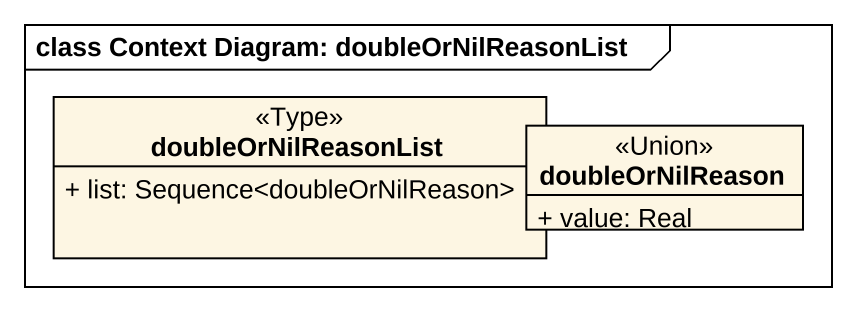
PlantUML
@startuml
mainframe class Context Diagram: doubleOrNilReasonList
hide circle
hide empty members
skinparam classAttributeIconSize 0
class doubleOrNilReasonList <<Type>> {
  + list: Sequence<doubleOrNilReason>
}
class doubleOrNilReason <<Union>> {
  + value: Real
}
@enduml
